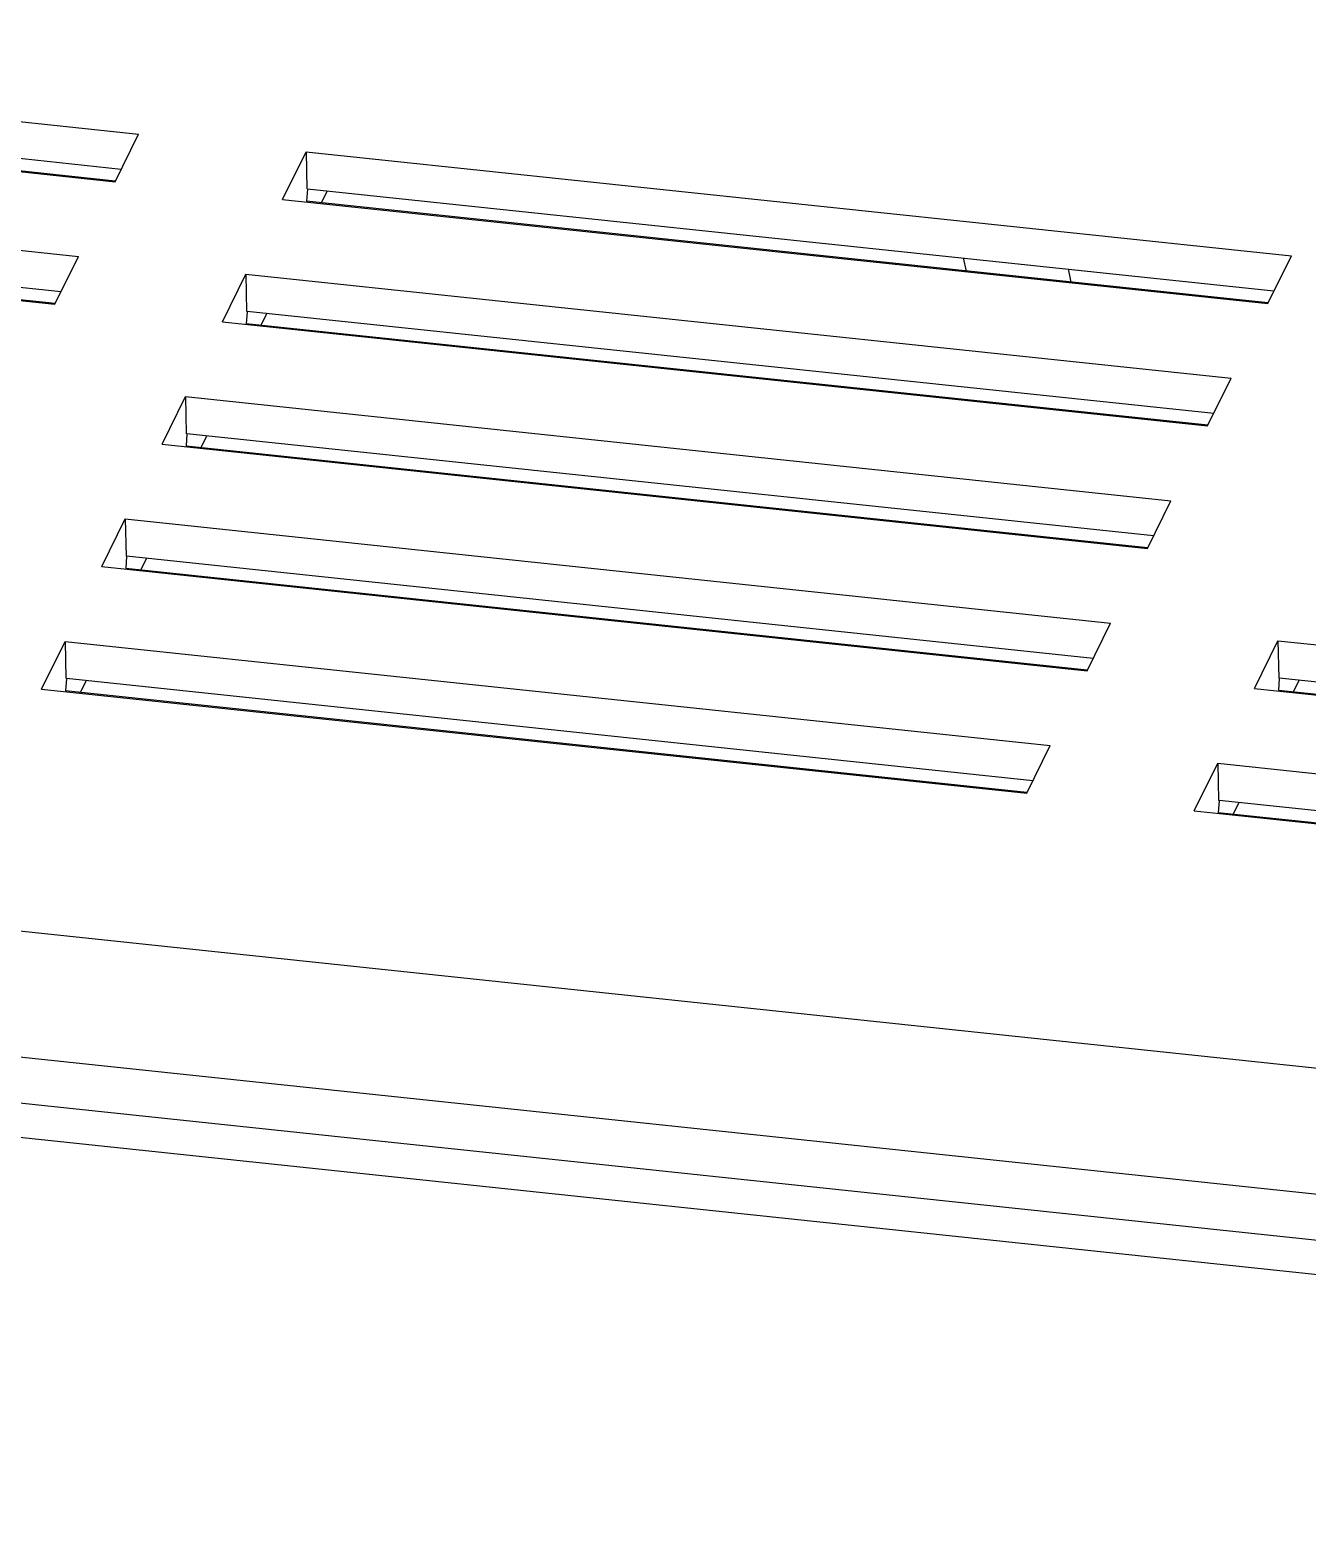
# Model space of a CAD drawing. Header units: millimetres. Extents: x 10368 to 13229, y -13270 to -11269.
# Drawn here: x 12718.8 to 12777.1, y -11571.5 to -11503.3 of the extents above; entities that cross this region are included whole.
import ezdxf

# ---------------------------------------------------------------- set-up
doc = ezdxf.new("R2010")
doc.units = ezdxf.units.MM

# ---------------------------------------------------------------- blocks, each defined once
blk = doc.blocks.new('u59')
at = {"color": 7, "linetype": 'Continuous'}
for p, q in [((114.603, 760.817), (159.554, 756.067)), ((113.533, 758.643), (158.484, 753.894)), ((158.487, 753.921), (114.625, 758.556)), ((158.762, 754.457), (114.662, 759.116)), ((158.484, 753.894), (159.554, 756.067)), ((111.854, 755.234), (156.806, 750.484)), ((166.121, 753.087), (167.191, 755.261)), ((167.191, 755.261), (212.143, 750.511)), ((167.191, 755.261), (167.226, 753.563)), ((110.784, 753.06), (155.735, 748.311)), ((156.013, 748.874), (111.914, 753.533)), ((166.121, 753.087), (211.073, 748.337)), ((167.251, 753.56), (167.214, 753)), ((211.35, 748.901), (167.251, 753.56)), ((167.895, 752.927), (168.172, 753.49)), ((155.738, 748.338), (111.876, 752.973)), ((211.075, 748.365), (167.214, 752.999)), ((155.735, 748.311), (156.806, 750.484)), ((197.166, 750.427), (197.312, 749.819)), ((211.073, 748.337), (212.143, 750.511)), ((163.372, 747.504), (164.442, 749.678)), ((164.442, 749.678), (209.394, 744.928)), ((164.442, 749.678), (164.477, 747.98)), ((201.967, 749.92), (202.083, 749.315)), ((164.502, 747.977), (164.465, 747.417)), ((208.601, 743.318), (164.502, 747.977)), ((165.146, 747.344), (165.424, 747.907)), ((163.372, 747.504), (208.324, 742.754)), ((208.326, 742.782), (164.465, 747.416)), ((208.324, 742.754), (209.394, 744.928)), ((160.623, 741.921), (161.693, 744.095)), ((161.693, 744.095), (206.645, 739.345)), ((161.693, 744.095), (161.729, 742.397)), ((161.753, 742.394), (161.716, 741.834)), ((205.852, 737.735), (161.753, 742.394)), ((162.397, 741.761), (162.675, 742.324)), ((160.623, 741.921), (205.575, 737.171)), ((205.578, 737.199), (161.716, 741.833)), ((205.575, 737.171), (206.645, 739.345)), ((157.874, 736.338), (158.944, 738.512)), ((158.944, 738.512), (203.896, 733.762)), ((158.944, 738.512), (158.98, 736.814)), ((159.004, 736.811), (158.967, 736.251)), ((203.103, 732.152), (159.004, 736.811)), ((159.648, 736.178), (159.926, 736.741)), ((157.874, 736.338), (202.826, 731.588)), ((202.829, 731.616), (158.967, 736.25)), ((202.826, 731.588), (203.896, 733.762)), ((155.125, 730.755), (156.196, 732.929)), ((156.196, 732.929), (201.147, 728.179)), ((156.196, 732.929), (156.231, 731.231)), ((210.463, 730.782), (211.533, 732.955)), ((211.533, 732.955), (211.568, 731.257)), ((211.533, 732.955), (256.484, 728.206)), ((211.593, 731.255), (211.555, 730.695)), ((255.691, 726.595), (211.592, 731.255)), ((155.125, 730.755), (200.077, 726.005)), ((156.255, 731.228), (156.218, 730.668)), ((200.08, 726.033), (156.218, 730.667)), ((200.354, 726.569), (156.255, 731.228)), ((156.899, 730.595), (157.177, 731.158)), ((210.463, 730.782), (255.414, 726.032)), ((255.417, 726.06), (211.555, 730.694)), ((212.237, 730.622), (212.514, 731.185)), ((71.156, 728.487), (325.201, 701.646)), ((200.077, 726.005), (201.147, 728.179)), ((207.714, 725.199), (208.784, 727.372)), ((208.784, 727.372), (208.819, 725.674)), ((208.784, 727.372), (253.735, 722.623)), ((207.714, 725.199), (252.665, 720.449)), ((208.844, 725.672), (208.806, 725.112)), ((252.668, 720.477), (208.806, 725.111)), ((252.942, 721.012), (208.843, 725.672)), ((209.488, 725.039), (209.765, 725.602)), ((322.507, 696.174), (68.462, 723.016)), ((68.209, 720.959), (322.254, 694.118)), ((69.971, 719.202), (321.099, 692.668))]:
    blk.add_line(p, q, dxfattribs=at)

msp = doc.modelspace()

# ---------------------------------------------------------------- block references
msp.add_blockref('u59', (12564.199, -12264.161))

doc.saveas('drawing.dxf')
